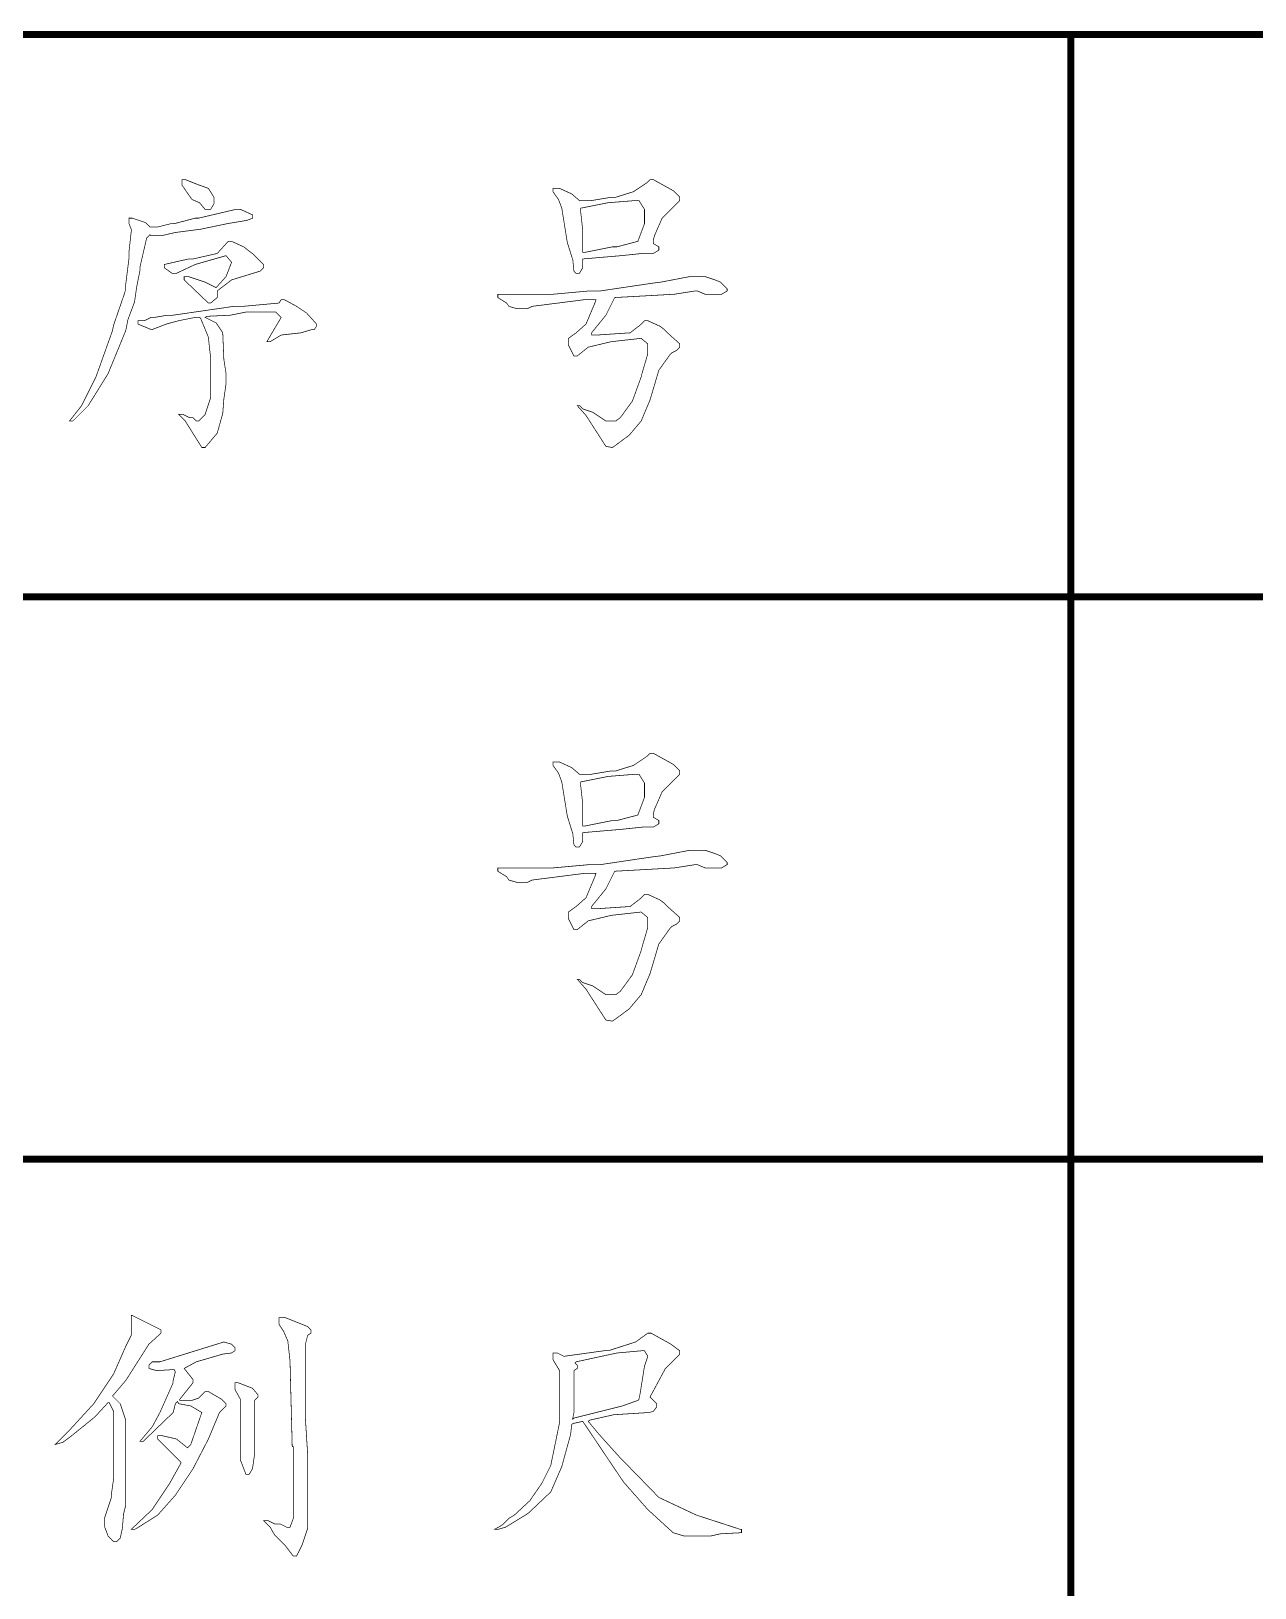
# Model space of a CAD drawing. Extents: x 94 to 452, y -72 to 1042.
# Drawn here: x 401.85 to 419.26, y -49.91 to -27.77 of the extents above; entities that cross this region are included whole.
import ezdxf

# ---------------------------------------------------------------- set-up
doc = ezdxf.new("R2010")
doc.units = 0
doc.header["$MEASUREMENT"] = 0
doc.layers.add('TREE_LAYER', color=7, linetype='Continuous')

msp = doc.modelspace()

# ---------------------------------------------------------------- linework, layer by layer
at = {"layer": 'TREE_LAYER'}
for points, const_width, elevation in [([(392.136024, -27.815251), (416.643859, -27.815251)], 0.1, 24.507835), ([(416.643859, -27.815251), (416.643859, -35.815251)], 0.1, 8), ([(416.643859, -27.815251), (417.136024, -27.815251)], 0.1, 0.492165), ([(417.136024, -27.815251), (446.643859, -27.815251)], 0.1, 29.507835), ([(404.044088, -29.877423), (403.99703, -29.877423), (403.99703, -29.955855), (404.138206, -30.159776), (404.24801, -30.206835), (404.326441, -30.300953), (404.404873, -30.300953), (404.451931, -30.222521), (404.451931, -30.128404), (404.3735, -30.002913), (404.200951, -29.940168), (404.044088, -29.877423), (404.044088, -29.877423)], 0.01, 262), ([(404.044088, -29.877423), (403.99703, -29.877423), (403.99703, -29.955855), (404.138206, -30.159776), (404.24801, -30.206835), (404.326441, -30.300953), (404.404873, -30.300953), (404.451931, -30.222521), (404.451931, -30.128404), (404.3735, -30.002913), (404.200951, -29.940168), (404.044088, -29.877423), (404.044088, -29.877423)], 0.01, 262), ([(404.044088, -29.877423), (403.99703, -29.877423), (403.99703, -29.955855), (404.138206, -30.159776), (404.24801, -30.206835), (404.326441, -30.300953), (404.404873, -30.300953), (404.451931, -30.222521), (404.451931, -30.128404), (404.3735, -30.002913), (404.200951, -29.940168), (404.044088, -29.877423), (404.044088, -29.877423)], 0.01, 262), ([(410.702912, -29.877423), (410.655853, -29.877423), (410.608794, -29.924482), (410.420559, -30.049972), (410.169579, -30.128404), (410.106833, -30.128404), (409.824481, -30.175462), (409.651931, -30.175462), (409.542128, -30.081345), (409.369579, -30.002913), (409.275461, -30.002913), (409.275461, -30.049972), (409.353892, -30.159776), (409.400951, -30.285266), (409.479382, -30.771541), (409.557814, -31.022521), (409.5735, -31.179384), (409.604873, -31.210757), (409.651931, -31.210757), (409.69899, -31.132325), (409.69899, -31.006835), (410.24801, -30.959776), (410.546049, -30.928404), (410.702912, -30.928404), (410.781343, -30.881345), (410.781343, -30.834286), (410.702912, -30.787227), (410.702912, -30.740168), (410.718598, -30.677423), (410.828402, -30.426443), (411.079382, -30.175462), (411.079382, -30.128404), (410.985265, -30.034286), (410.702912, -29.877423), (410.702912, -29.877423)], 0.01, 262), ([(410.702912, -29.877423), (410.655853, -29.877423), (410.608794, -29.924482), (410.420559, -30.049972), (410.169579, -30.128404), (410.106833, -30.128404), (409.824481, -30.175462), (409.651931, -30.175462), (409.542128, -30.081345), (409.369579, -30.002913), (409.275461, -30.002913), (409.275461, -30.049972), (409.353892, -30.159776), (409.400951, -30.285266), (409.479382, -30.771541), (409.557814, -31.022521), (409.5735, -31.179384), (409.604873, -31.210757), (409.651931, -31.210757), (409.69899, -31.132325), (409.69899, -31.006835), (410.24801, -30.959776), (410.546049, -30.928404), (410.702912, -30.928404), (410.781343, -30.881345), (410.781343, -30.834286), (410.702912, -30.787227), (410.702912, -30.740168), (410.718598, -30.677423), (410.828402, -30.426443), (411.079382, -30.175462), (411.079382, -30.128404), (410.985265, -30.034286), (410.702912, -29.877423), (410.702912, -29.877423)], 0.01, 262), ([(410.702912, -29.877423), (410.655853, -29.877423), (410.608794, -29.924482), (410.420559, -30.049972), (410.169579, -30.128404), (410.106833, -30.128404), (409.824481, -30.175462), (409.651931, -30.175462), (409.542128, -30.081345), (409.369579, -30.002913), (409.275461, -30.002913), (409.275461, -30.049972), (409.353892, -30.159776), (409.400951, -30.285266), (409.479382, -30.771541), (409.557814, -31.022521), (409.5735, -31.179384), (409.604873, -31.210757), (409.651931, -31.210757), (409.69899, -31.132325), (409.69899, -31.006835), (410.24801, -30.959776), (410.546049, -30.928404), (410.702912, -30.928404), (410.781343, -30.881345), (410.781343, -30.834286), (410.702912, -30.787227), (410.702912, -30.740168), (410.718598, -30.677423), (410.828402, -30.426443), (411.079382, -30.175462), (411.079382, -30.128404), (410.985265, -30.034286), (410.702912, -29.877423), (410.702912, -29.877423)], 0.01, 262), ([(404.828402, -30.300953), (404.765657, -30.300953), (404.232324, -30.426443), (404.185265, -30.426443), (403.887226, -30.504874), (403.840167, -30.504874), (403.651931, -30.551933), (403.542128, -30.551933), (403.479382, -30.489188), (403.291147, -30.426443), (403.244088, -30.426443), (403.244088, -30.504874), (403.275461, -30.583306), (403.275461, -30.614678), (403.244088, -30.897031), (403.244088, -30.991149), (403.19703, -31.367619), (403.19703, -31.430364), (403.181343, -31.49311), (403.024481, -31.948012), (403.008794, -32.026443), (402.7735, -32.685266), (402.569579, -33.09311), (402.39703, -33.312717), (402.444088, -33.312717), (402.663696, -33.09311), (402.946049, -32.638208), (403.19703, -32.026443), (403.228402, -31.86958), (403.32252, -31.6186), (403.353892, -31.398992), (403.400951, -31.163698), (403.400951, -31.116639), (403.495069, -30.708796), (403.542128, -30.661737), (403.557814, -30.677423), (403.69899, -30.677423), (403.902912, -30.630364), (404.263696, -30.583306), (404.640167, -30.504874), (404.92252, -30.457815), (405.000951, -30.426443), (405.000951, -30.379384), (404.828402, -30.300953), (404.828402, -30.300953)], 0.01, 262), ([(404.828402, -30.300953), (404.765657, -30.300953), (404.232324, -30.426443), (404.185265, -30.426443), (403.887226, -30.504874), (403.840167, -30.504874), (403.651931, -30.551933), (403.542128, -30.551933), (403.479382, -30.489188), (403.291147, -30.426443), (403.244088, -30.426443), (403.244088, -30.504874), (403.275461, -30.583306), (403.275461, -30.614678), (403.244088, -30.897031), (403.244088, -30.991149), (403.19703, -31.367619), (403.19703, -31.430364), (403.181343, -31.49311), (403.024481, -31.948012), (403.008794, -32.026443), (402.7735, -32.685266), (402.569579, -33.09311), (402.39703, -33.312717), (402.444088, -33.312717), (402.663696, -33.09311), (402.946049, -32.638208), (403.19703, -32.026443), (403.228402, -31.86958), (403.32252, -31.6186), (403.353892, -31.398992), (403.400951, -31.163698), (403.400951, -31.116639), (403.495069, -30.708796), (403.542128, -30.661737), (403.557814, -30.677423), (403.69899, -30.677423), (403.902912, -30.630364), (404.263696, -30.583306), (404.640167, -30.504874), (404.92252, -30.457815), (405.000951, -30.426443), (405.000951, -30.379384), (404.828402, -30.300953), (404.828402, -30.300953)], 0.01, 262), ([(404.828402, -30.300953), (404.765657, -30.300953), (404.232324, -30.426443), (404.185265, -30.426443), (403.887226, -30.504874), (403.840167, -30.504874), (403.651931, -30.551933), (403.542128, -30.551933), (403.479382, -30.489188), (403.291147, -30.426443), (403.244088, -30.426443), (403.244088, -30.504874), (403.275461, -30.583306), (403.275461, -30.614678), (403.244088, -30.897031), (403.244088, -30.991149), (403.19703, -31.367619), (403.19703, -31.430364), (403.181343, -31.49311), (403.024481, -31.948012), (403.008794, -32.026443), (402.7735, -32.685266), (402.569579, -33.09311), (402.39703, -33.312717), (402.444088, -33.312717), (402.663696, -33.09311), (402.946049, -32.638208), (403.19703, -32.026443), (403.228402, -31.86958), (403.32252, -31.6186), (403.353892, -31.398992), (403.400951, -31.163698), (403.400951, -31.116639), (403.495069, -30.708796), (403.542128, -30.661737), (403.557814, -30.677423), (403.69899, -30.677423), (403.902912, -30.630364), (404.263696, -30.583306), (404.640167, -30.504874), (404.92252, -30.457815), (405.000951, -30.426443), (405.000951, -30.379384), (404.828402, -30.300953), (404.828402, -30.300953)], 0.01, 262), ([(410.451931, -30.175462), (410.49899, -30.175462), (410.577422, -30.300953), (410.577422, -30.504874), (410.483304, -30.755855), (410.185265, -30.834286), (410.12252, -30.834286), (409.730363, -30.912717), (409.69899, -30.912717), (409.69899, -30.598992), (409.667618, -30.316639), (409.667618, -30.285266), (410.059775, -30.206835), (410.451931, -30.175462), (410.451931, -30.175462)], 0.01, 262), ([(410.451931, -30.175462), (410.49899, -30.175462), (410.577422, -30.300953), (410.577422, -30.504874), (410.483304, -30.755855), (410.185265, -30.834286), (410.12252, -30.834286), (409.730363, -30.912717), (409.69899, -30.912717), (409.69899, -30.598992), (409.667618, -30.316639), (409.667618, -30.285266), (410.059775, -30.206835), (410.451931, -30.175462), (410.451931, -30.175462)], 0.01, 262), ([(410.451931, -30.175462), (410.49899, -30.175462), (410.577422, -30.300953), (410.577422, -30.504874), (410.483304, -30.755855), (410.185265, -30.834286), (410.12252, -30.834286), (409.730363, -30.912717), (409.69899, -30.912717), (409.69899, -30.598992), (409.667618, -30.316639), (409.667618, -30.285266), (410.059775, -30.206835), (410.451931, -30.175462), (410.451931, -30.175462)], 0.01, 262), ([(404.702912, -30.755855), (404.655853, -30.755855), (404.49899, -30.928404), (404.153892, -31.006835), (404.091147, -31.006835), (403.746049, -31.085266), (403.746049, -31.132325), (403.855853, -31.210757), (403.918598, -31.210757), (404.185265, -31.085266), (404.624481, -30.959776), (404.702912, -31.053894), (404.624481, -31.257815), (404.483304, -31.414678), (404.326441, -31.336247), (404.091147, -31.257815), (404.028402, -31.257815), (404.028402, -31.304874), (404.3735, -31.634286), (404.404873, -31.634286), (404.49899, -31.555855), (404.49899, -31.461737), (404.702912, -31.304874), (405.110755, -31.179384), (405.157814, -31.132325), (405.157814, -31.085266), (405.016637, -30.94409), (404.875461, -30.834286), (404.702912, -30.755855), (404.702912, -30.755855)], 0.01, 262), ([(404.702912, -30.755855), (404.655853, -30.755855), (404.49899, -30.928404), (404.153892, -31.006835), (404.091147, -31.006835), (403.746049, -31.085266), (403.746049, -31.132325), (403.855853, -31.210757), (403.918598, -31.210757), (404.185265, -31.085266), (404.624481, -30.959776), (404.702912, -31.053894), (404.624481, -31.257815), (404.483304, -31.414678), (404.326441, -31.336247), (404.091147, -31.257815), (404.028402, -31.257815), (404.028402, -31.304874), (404.3735, -31.634286), (404.404873, -31.634286), (404.49899, -31.555855), (404.49899, -31.461737), (404.702912, -31.304874), (405.110755, -31.179384), (405.157814, -31.132325), (405.157814, -31.085266), (405.016637, -30.94409), (404.875461, -30.834286), (404.702912, -30.755855), (404.702912, -30.755855)], 0.01, 262), ([(404.702912, -30.755855), (404.655853, -30.755855), (404.49899, -30.928404), (404.153892, -31.006835), (404.091147, -31.006835), (403.746049, -31.085266), (403.746049, -31.132325), (403.855853, -31.210757), (403.918598, -31.210757), (404.185265, -31.085266), (404.624481, -30.959776), (404.702912, -31.053894), (404.624481, -31.257815), (404.483304, -31.414678), (404.326441, -31.336247), (404.091147, -31.257815), (404.028402, -31.257815), (404.028402, -31.304874), (404.3735, -31.634286), (404.404873, -31.634286), (404.49899, -31.555855), (404.49899, -31.461737), (404.702912, -31.304874), (405.110755, -31.179384), (405.157814, -31.132325), (405.157814, -31.085266), (405.016637, -30.94409), (404.875461, -30.834286), (404.702912, -30.755855), (404.702912, -30.755855)], 0.01, 262), ([(411.440167, -31.257815), (411.220559, -31.257815), (410.812716, -31.336247), (410.687226, -31.351933), (409.949971, -31.461737), (409.793108, -31.461737), (409.275461, -31.508796), (408.491147, -31.508796), (408.491147, -31.555855), (408.616637, -31.634286), (408.64801, -31.681345), (408.757814, -31.712717), (408.914677, -31.712717), (408.977422, -31.681345), (409.714677, -31.587227), (409.887226, -31.587227), (409.887226, -31.587227), (409.871539, -31.634286), (409.746049, -31.932325), (409.604873, -32.057815), (409.495069, -32.136247), (409.495069, -32.230364), (409.5735, -32.387227), (409.620559, -32.387227), (409.777422, -32.261737), (410.106833, -32.183306), (410.530363, -32.136247), (410.624481, -32.214678), (410.624481, -32.355855), (410.546049, -32.622521), (410.530363, -32.685266), (410.404873, -33.030364), (410.232324, -33.265659), (410.169579, -33.312717), (410.028402, -33.312717), (409.840167, -33.187227), (409.69899, -33.140168), (409.651931, -33.09311), (409.620559, -33.09311), (409.746049, -33.234286), (410.028402, -33.673502), (410.12252, -33.689188), (410.357814, -33.516639), (410.530363, -33.312717), (410.655853, -33.014678), (410.781343, -32.591149), (410.938206, -32.371541), (410.969579, -32.340168), (411.032324, -32.308796), (411.079382, -32.261737), (411.079382, -32.214678), (410.92252, -32.073502), (410.859775, -32.010757), (410.79703, -31.963698), (410.624481, -31.885266), (410.577422, -31.885266), (410.514677, -31.948012), (410.3735, -32.057815), (409.902912, -32.089188), (409.824481, -32.089188), (409.824481, -32.057815), (410.028402, -31.806835), (410.153892, -31.555855), (411.000951, -31.508796), (411.29899, -31.461737), (411.330363, -31.461737), (411.440167, -31.508796), (411.675461, -31.508796), (411.753892, -31.461737), (411.753892, -31.430364), (411.659775, -31.336247), (411.581343, -31.304874), (411.440167, -31.257815), (411.440167, -31.257815)], 0.01, 262), ([(411.440167, -31.257815), (411.220559, -31.257815), (410.812716, -31.336247), (410.687226, -31.351933), (409.949971, -31.461737), (409.793108, -31.461737), (409.275461, -31.508796), (408.491147, -31.508796), (408.491147, -31.555855), (408.616637, -31.634286), (408.64801, -31.681345), (408.757814, -31.712717), (408.914677, -31.712717), (408.977422, -31.681345), (409.714677, -31.587227), (409.887226, -31.587227), (409.887226, -31.587227), (409.871539, -31.634286), (409.746049, -31.932325), (409.604873, -32.057815), (409.495069, -32.136247), (409.495069, -32.230364), (409.5735, -32.387227), (409.620559, -32.387227), (409.777422, -32.261737), (410.106833, -32.183306), (410.530363, -32.136247), (410.624481, -32.214678), (410.624481, -32.355855), (410.546049, -32.622521), (410.530363, -32.685266), (410.404873, -33.030364), (410.232324, -33.265659), (410.169579, -33.312717), (410.028402, -33.312717), (409.840167, -33.187227), (409.69899, -33.140168), (409.651931, -33.09311), (409.620559, -33.09311), (409.746049, -33.234286), (410.028402, -33.673502), (410.12252, -33.689188), (410.357814, -33.516639), (410.530363, -33.312717), (410.655853, -33.014678), (410.781343, -32.591149), (410.938206, -32.371541), (410.969579, -32.340168), (411.032324, -32.308796), (411.079382, -32.261737), (411.079382, -32.214678), (410.92252, -32.073502), (410.859775, -32.010757), (410.79703, -31.963698), (410.624481, -31.885266), (410.577422, -31.885266), (410.514677, -31.948012), (410.3735, -32.057815), (409.902912, -32.089188), (409.824481, -32.089188), (409.824481, -32.057815), (410.028402, -31.806835), (410.153892, -31.555855), (411.000951, -31.508796), (411.29899, -31.461737), (411.330363, -31.461737), (411.440167, -31.508796), (411.675461, -31.508796), (411.753892, -31.461737), (411.753892, -31.430364), (411.659775, -31.336247), (411.581343, -31.304874), (411.440167, -31.257815), (411.440167, -31.257815)], 0.01, 262), ([(411.440167, -31.257815), (411.220559, -31.257815), (410.812716, -31.336247), (410.687226, -31.351933), (409.949971, -31.461737), (409.793108, -31.461737), (409.275461, -31.508796), (408.491147, -31.508796), (408.491147, -31.555855), (408.616637, -31.634286), (408.64801, -31.681345), (408.757814, -31.712717), (408.914677, -31.712717), (408.977422, -31.681345), (409.714677, -31.587227), (409.887226, -31.587227), (409.887226, -31.587227), (409.871539, -31.634286), (409.746049, -31.932325), (409.604873, -32.057815), (409.495069, -32.136247), (409.495069, -32.230364), (409.5735, -32.387227), (409.620559, -32.387227), (409.777422, -32.261737), (410.106833, -32.183306), (410.530363, -32.136247), (410.624481, -32.214678), (410.624481, -32.355855), (410.546049, -32.622521), (410.530363, -32.685266), (410.404873, -33.030364), (410.232324, -33.265659), (410.169579, -33.312717), (410.028402, -33.312717), (409.840167, -33.187227), (409.69899, -33.140168), (409.651931, -33.09311), (409.620559, -33.09311), (409.746049, -33.234286), (410.028402, -33.673502), (410.12252, -33.689188), (410.357814, -33.516639), (410.530363, -33.312717), (410.655853, -33.014678), (410.781343, -32.591149), (410.938206, -32.371541), (410.969579, -32.340168), (411.032324, -32.308796), (411.079382, -32.261737), (411.079382, -32.214678), (410.92252, -32.073502), (410.859775, -32.010757), (410.79703, -31.963698), (410.624481, -31.885266), (410.577422, -31.885266), (410.514677, -31.948012), (410.3735, -32.057815), (409.902912, -32.089188), (409.824481, -32.089188), (409.824481, -32.057815), (410.028402, -31.806835), (410.153892, -31.555855), (411.000951, -31.508796), (411.29899, -31.461737), (411.330363, -31.461737), (411.440167, -31.508796), (411.675461, -31.508796), (411.753892, -31.461737), (411.753892, -31.430364), (411.659775, -31.336247), (411.581343, -31.304874), (411.440167, -31.257815), (411.440167, -31.257815)], 0.01, 262), ([(405.455853, -31.587227), (405.408794, -31.587227), (405.377422, -31.634286), (404.859775, -31.681345), (404.734284, -31.681345), (403.871539, -31.806835), (403.793108, -31.806835), (403.604873, -31.838208), (403.557814, -31.838208), (403.463696, -31.885266), (403.369579, -31.885266), (403.369579, -31.932325), (403.557814, -32.010757), (403.5735, -32.010757), (403.777422, -31.932325), (403.949971, -31.885266), (404.185265, -31.838208), (404.24801, -31.838208), (404.263696, -31.853894), (404.3735, -32.120561), (404.389186, -32.277423), (404.404873, -32.402913), (404.404873, -32.983306), (404.326441, -33.2186), (404.232324, -33.312717), (404.200951, -33.312717), (404.153892, -33.265659), (404.106833, -33.265659), (404.012716, -33.2186), (403.949971, -33.2186), (404.044088, -33.312717), (404.279382, -33.689188), (404.326441, -33.689188), (404.49899, -33.485266), (404.577422, -33.202913), (404.593108, -32.998992), (404.624481, -32.779384), (404.624481, -32.638208), (404.593108, -32.434286), (404.577422, -32.057815), (404.483304, -31.916639), (404.326441, -31.838208), (404.357814, -31.822521), (404.687226, -31.806835), (404.92252, -31.759776), (405.330363, -31.759776), (405.408794, -31.838208), (405.204873, -32.183306), (405.251931, -32.183306), (405.408794, -32.089188), (405.691147, -32.057815), (405.84801, -32.010757), (405.879382, -32.010757), (405.910755, -31.963698), (405.910755, -31.932325), (405.769579, -31.775462), (405.628402, -31.681345), (405.455853, -31.587227), (405.455853, -31.587227)], 0.01, 262), ([(405.455853, -31.587227), (405.408794, -31.587227), (405.377422, -31.634286), (404.859775, -31.681345), (404.734284, -31.681345), (403.871539, -31.806835), (403.793108, -31.806835), (403.604873, -31.838208), (403.557814, -31.838208), (403.463696, -31.885266), (403.369579, -31.885266), (403.369579, -31.932325), (403.557814, -32.010757), (403.5735, -32.010757), (403.777422, -31.932325), (403.949971, -31.885266), (404.185265, -31.838208), (404.24801, -31.838208), (404.263696, -31.853894), (404.3735, -32.120561), (404.389186, -32.277423), (404.404873, -32.402913), (404.404873, -32.983306), (404.326441, -33.2186), (404.232324, -33.312717), (404.200951, -33.312717), (404.153892, -33.265659), (404.106833, -33.265659), (404.012716, -33.2186), (403.949971, -33.2186), (404.044088, -33.312717), (404.279382, -33.689188), (404.326441, -33.689188), (404.49899, -33.485266), (404.577422, -33.202913), (404.593108, -32.998992), (404.624481, -32.779384), (404.624481, -32.638208), (404.593108, -32.434286), (404.577422, -32.057815), (404.483304, -31.916639), (404.326441, -31.838208), (404.357814, -31.822521), (404.687226, -31.806835), (404.92252, -31.759776), (405.330363, -31.759776), (405.408794, -31.838208), (405.204873, -32.183306), (405.251931, -32.183306), (405.408794, -32.089188), (405.691147, -32.057815), (405.84801, -32.010757), (405.879382, -32.010757), (405.910755, -31.963698), (405.910755, -31.932325), (405.769579, -31.775462), (405.628402, -31.681345), (405.455853, -31.587227), (405.455853, -31.587227)], 0.01, 262), ([(405.455853, -31.587227), (405.408794, -31.587227), (405.377422, -31.634286), (404.859775, -31.681345), (404.734284, -31.681345), (403.871539, -31.806835), (403.793108, -31.806835), (403.604873, -31.838208), (403.557814, -31.838208), (403.463696, -31.885266), (403.369579, -31.885266), (403.369579, -31.932325), (403.557814, -32.010757), (403.5735, -32.010757), (403.777422, -31.932325), (403.949971, -31.885266), (404.185265, -31.838208), (404.24801, -31.838208), (404.263696, -31.853894), (404.3735, -32.120561), (404.389186, -32.277423), (404.404873, -32.402913), (404.404873, -32.983306), (404.326441, -33.2186), (404.232324, -33.312717), (404.200951, -33.312717), (404.153892, -33.265659), (404.106833, -33.265659), (404.012716, -33.2186), (403.949971, -33.2186), (404.044088, -33.312717), (404.279382, -33.689188), (404.326441, -33.689188), (404.49899, -33.485266), (404.577422, -33.202913), (404.593108, -32.998992), (404.624481, -32.779384), (404.624481, -32.638208), (404.593108, -32.434286), (404.577422, -32.057815), (404.483304, -31.916639), (404.326441, -31.838208), (404.357814, -31.822521), (404.687226, -31.806835), (404.92252, -31.759776), (405.330363, -31.759776), (405.408794, -31.838208), (405.204873, -32.183306), (405.251931, -32.183306), (405.408794, -32.089188), (405.691147, -32.057815), (405.84801, -32.010757), (405.879382, -32.010757), (405.910755, -31.963698), (405.910755, -31.932325), (405.769579, -31.775462), (405.628402, -31.681345), (405.455853, -31.587227), (405.455853, -31.587227)], 0.01, 262), ([(392.136024, -35.815251), (416.643859, -35.815251)], 0.1, 24.507835), ([(416.643859, -35.815251), (416.643859, -43.815251)], 0.1, 8), ([(416.643859, -35.815251), (417.136024, -35.815251)], 0.1, 0.492165), ([(417.136024, -35.815251), (446.643859, -35.815251)], 0.1, 29.507835), ([(410.702912, -38.039938), (410.655853, -38.039938), (410.608794, -38.086997), (410.420559, -38.212487), (410.169579, -38.290919), (410.106833, -38.290919), (409.824481, -38.337977), (409.651931, -38.337977), (409.542128, -38.24386), (409.369579, -38.165428), (409.275461, -38.165428), (409.275461, -38.212487), (409.353892, -38.322291), (409.400951, -38.447781), (409.479382, -38.934056), (409.557814, -39.185036), (409.5735, -39.341899), (409.604873, -39.373271), (409.651931, -39.373271), (409.69899, -39.29484), (409.69899, -39.16935), (410.24801, -39.122291), (410.546049, -39.090919), (410.702912, -39.090919), (410.781343, -39.04386), (410.781343, -38.996801), (410.702912, -38.949742), (410.702912, -38.902683), (410.718598, -38.839938), (410.828402, -38.588958), (411.079382, -38.337977), (411.079382, -38.290919), (410.985265, -38.196801), (410.702912, -38.039938), (410.702912, -38.039938)], 0.01, 263), ([(410.702912, -38.039938), (410.655853, -38.039938), (410.608794, -38.086997), (410.420559, -38.212487), (410.169579, -38.290919), (410.106833, -38.290919), (409.824481, -38.337977), (409.651931, -38.337977), (409.542128, -38.24386), (409.369579, -38.165428), (409.275461, -38.165428), (409.275461, -38.212487), (409.353892, -38.322291), (409.400951, -38.447781), (409.479382, -38.934056), (409.557814, -39.185036), (409.5735, -39.341899), (409.604873, -39.373271), (409.651931, -39.373271), (409.69899, -39.29484), (409.69899, -39.16935), (410.24801, -39.122291), (410.546049, -39.090919), (410.702912, -39.090919), (410.781343, -39.04386), (410.781343, -38.996801), (410.702912, -38.949742), (410.702912, -38.902683), (410.718598, -38.839938), (410.828402, -38.588958), (411.079382, -38.337977), (411.079382, -38.290919), (410.985265, -38.196801), (410.702912, -38.039938), (410.702912, -38.039938)], 0.01, 263), ([(410.702912, -38.039938), (410.655853, -38.039938), (410.608794, -38.086997), (410.420559, -38.212487), (410.169579, -38.290919), (410.106833, -38.290919), (409.824481, -38.337977), (409.651931, -38.337977), (409.542128, -38.24386), (409.369579, -38.165428), (409.275461, -38.165428), (409.275461, -38.212487), (409.353892, -38.322291), (409.400951, -38.447781), (409.479382, -38.934056), (409.557814, -39.185036), (409.5735, -39.341899), (409.604873, -39.373271), (409.651931, -39.373271), (409.69899, -39.29484), (409.69899, -39.16935), (410.24801, -39.122291), (410.546049, -39.090919), (410.702912, -39.090919), (410.781343, -39.04386), (410.781343, -38.996801), (410.702912, -38.949742), (410.702912, -38.902683), (410.718598, -38.839938), (410.828402, -38.588958), (411.079382, -38.337977), (411.079382, -38.290919), (410.985265, -38.196801), (410.702912, -38.039938), (410.702912, -38.039938)], 0.01, 263), ([(410.451931, -38.337977), (410.49899, -38.337977), (410.577422, -38.463468), (410.577422, -38.667389), (410.483304, -38.918369), (410.185265, -38.996801), (410.12252, -38.996801), (409.730363, -39.075232), (409.69899, -39.075232), (409.69899, -38.761507), (409.667618, -38.479154), (409.667618, -38.447781), (410.059775, -38.36935), (410.451931, -38.337977), (410.451931, -38.337977)], 0.01, 263), ([(410.451931, -38.337977), (410.49899, -38.337977), (410.577422, -38.463468), (410.577422, -38.667389), (410.483304, -38.918369), (410.185265, -38.996801), (410.12252, -38.996801), (409.730363, -39.075232), (409.69899, -39.075232), (409.69899, -38.761507), (409.667618, -38.479154), (409.667618, -38.447781), (410.059775, -38.36935), (410.451931, -38.337977), (410.451931, -38.337977)], 0.01, 263), ([(410.451931, -38.337977), (410.49899, -38.337977), (410.577422, -38.463468), (410.577422, -38.667389), (410.483304, -38.918369), (410.185265, -38.996801), (410.12252, -38.996801), (409.730363, -39.075232), (409.69899, -39.075232), (409.69899, -38.761507), (409.667618, -38.479154), (409.667618, -38.447781), (410.059775, -38.36935), (410.451931, -38.337977), (410.451931, -38.337977)], 0.01, 263), ([(411.440167, -39.42033), (411.220559, -39.42033), (410.812716, -39.498762), (410.687226, -39.514448), (409.949971, -39.624252), (409.793108, -39.624252), (409.275461, -39.671311), (408.491147, -39.671311), (408.491147, -39.718369), (408.616637, -39.796801), (408.64801, -39.84386), (408.757814, -39.875232), (408.914677, -39.875232), (408.977422, -39.84386), (409.714677, -39.749742), (409.887226, -39.749742), (409.887226, -39.749742), (409.871539, -39.796801), (409.746049, -40.09484), (409.604873, -40.22033), (409.495069, -40.298762), (409.495069, -40.392879), (409.5735, -40.549742), (409.620559, -40.549742), (409.777422, -40.424252), (410.106833, -40.34582), (410.530363, -40.298762), (410.624481, -40.377193), (410.624481, -40.518369), (410.546049, -40.785036), (410.530363, -40.847781), (410.404873, -41.192879), (410.232324, -41.428173), (410.169579, -41.475232), (410.028402, -41.475232), (409.840167, -41.349742), (409.69899, -41.302683), (409.651931, -41.255624), (409.620559, -41.255624), (409.746049, -41.396801), (410.028402, -41.836017), (410.12252, -41.851703), (410.357814, -41.679154), (410.530363, -41.475232), (410.655853, -41.177193), (410.781343, -40.753664), (410.938206, -40.534056), (410.969579, -40.502683), (411.032324, -40.471311), (411.079382, -40.424252), (411.079382, -40.377193), (410.92252, -40.236017), (410.859775, -40.173271), (410.79703, -40.126213), (410.624481, -40.047781), (410.577422, -40.047781), (410.514677, -40.110526), (410.3735, -40.22033), (409.902912, -40.251703), (409.824481, -40.251703), (409.824481, -40.22033), (410.028402, -39.96935), (410.153892, -39.718369), (411.000951, -39.671311), (411.29899, -39.624252), (411.330363, -39.624252), (411.440167, -39.671311), (411.675461, -39.671311), (411.753892, -39.624252), (411.753892, -39.592879), (411.659775, -39.498762), (411.581343, -39.467389), (411.440167, -39.42033), (411.440167, -39.42033)], 0.01, 263), ([(411.440167, -39.42033), (411.220559, -39.42033), (410.812716, -39.498762), (410.687226, -39.514448), (409.949971, -39.624252), (409.793108, -39.624252), (409.275461, -39.671311), (408.491147, -39.671311), (408.491147, -39.718369), (408.616637, -39.796801), (408.64801, -39.84386), (408.757814, -39.875232), (408.914677, -39.875232), (408.977422, -39.84386), (409.714677, -39.749742), (409.887226, -39.749742), (409.887226, -39.749742), (409.871539, -39.796801), (409.746049, -40.09484), (409.604873, -40.22033), (409.495069, -40.298762), (409.495069, -40.392879), (409.5735, -40.549742), (409.620559, -40.549742), (409.777422, -40.424252), (410.106833, -40.34582), (410.530363, -40.298762), (410.624481, -40.377193), (410.624481, -40.518369), (410.546049, -40.785036), (410.530363, -40.847781), (410.404873, -41.192879), (410.232324, -41.428173), (410.169579, -41.475232), (410.028402, -41.475232), (409.840167, -41.349742), (409.69899, -41.302683), (409.651931, -41.255624), (409.620559, -41.255624), (409.746049, -41.396801), (410.028402, -41.836017), (410.12252, -41.851703), (410.357814, -41.679154), (410.530363, -41.475232), (410.655853, -41.177193), (410.781343, -40.753664), (410.938206, -40.534056), (410.969579, -40.502683), (411.032324, -40.471311), (411.079382, -40.424252), (411.079382, -40.377193), (410.92252, -40.236017), (410.859775, -40.173271), (410.79703, -40.126213), (410.624481, -40.047781), (410.577422, -40.047781), (410.514677, -40.110526), (410.3735, -40.22033), (409.902912, -40.251703), (409.824481, -40.251703), (409.824481, -40.22033), (410.028402, -39.96935), (410.153892, -39.718369), (411.000951, -39.671311), (411.29899, -39.624252), (411.330363, -39.624252), (411.440167, -39.671311), (411.675461, -39.671311), (411.753892, -39.624252), (411.753892, -39.592879), (411.659775, -39.498762), (411.581343, -39.467389), (411.440167, -39.42033), (411.440167, -39.42033)], 0.01, 263), ([(411.440167, -39.42033), (411.220559, -39.42033), (410.812716, -39.498762), (410.687226, -39.514448), (409.949971, -39.624252), (409.793108, -39.624252), (409.275461, -39.671311), (408.491147, -39.671311), (408.491147, -39.718369), (408.616637, -39.796801), (408.64801, -39.84386), (408.757814, -39.875232), (408.914677, -39.875232), (408.977422, -39.84386), (409.714677, -39.749742), (409.887226, -39.749742), (409.887226, -39.749742), (409.871539, -39.796801), (409.746049, -40.09484), (409.604873, -40.22033), (409.495069, -40.298762), (409.495069, -40.392879), (409.5735, -40.549742), (409.620559, -40.549742), (409.777422, -40.424252), (410.106833, -40.34582), (410.530363, -40.298762), (410.624481, -40.377193), (410.624481, -40.518369), (410.546049, -40.785036), (410.530363, -40.847781), (410.404873, -41.192879), (410.232324, -41.428173), (410.169579, -41.475232), (410.028402, -41.475232), (409.840167, -41.349742), (409.69899, -41.302683), (409.651931, -41.255624), (409.620559, -41.255624), (409.746049, -41.396801), (410.028402, -41.836017), (410.12252, -41.851703), (410.357814, -41.679154), (410.530363, -41.475232), (410.655853, -41.177193), (410.781343, -40.753664), (410.938206, -40.534056), (410.969579, -40.502683), (411.032324, -40.471311), (411.079382, -40.424252), (411.079382, -40.377193), (410.92252, -40.236017), (410.859775, -40.173271), (410.79703, -40.126213), (410.624481, -40.047781), (410.577422, -40.047781), (410.514677, -40.110526), (410.3735, -40.22033), (409.902912, -40.251703), (409.824481, -40.251703), (409.824481, -40.22033), (410.028402, -39.96935), (410.153892, -39.718369), (411.000951, -39.671311), (411.29899, -39.624252), (411.330363, -39.624252), (411.440167, -39.671311), (411.675461, -39.671311), (411.753892, -39.624252), (411.753892, -39.592879), (411.659775, -39.498762), (411.581343, -39.467389), (411.440167, -39.42033), (411.440167, -39.42033)], 0.01, 263), ([(392.136024, -43.815251), (416.643859, -43.815251)], 0.1, 24.507835), ([(416.643859, -43.815251), (416.643859, -51.815251)], 0.1, 8), ([(416.643859, -43.815251), (417.136024, -43.815251)], 0.1, 0.492165), ([(417.136024, -43.815251), (446.643859, -43.815251)], 0.1, 29.507835), ([(403.291147, -46.039656), (403.275461, -46.039656), (403.275461, -46.322009), (403.19703, -46.478872), (403.024481, -46.871029), (402.742128, -47.294558), (402.39703, -47.671029), (402.193108, -47.87495), (402.302912, -47.843578), (402.428402, -47.74946), (402.757814, -47.482794), (402.946049, -47.278872), (402.961735, -47.278872), (403.024481, -47.404362), (403.024481, -48.361225), (402.993108, -48.580833), (402.993108, -48.627892), (402.89899, -48.910245), (402.89899, -49.051421), (402.946049, -49.176911), (403.024481, -49.255343), (403.071539, -49.255343), (403.118598, -49.208284), (403.149971, -49.067107), (403.165657, -48.863186), (403.19703, -48.737696), (403.19703, -47.529852), (403.118598, -47.294558), (403.008794, -47.184754), (403.19703, -46.965147), (403.526441, -46.4475), (403.69899, -46.290637), (403.69899, -46.243578), (403.291147, -46.039656), (403.291147, -46.039656)], 0.01, 264), ([(403.291147, -46.039656), (403.275461, -46.039656), (403.275461, -46.322009), (403.19703, -46.478872), (403.024481, -46.871029), (402.742128, -47.294558), (402.39703, -47.671029), (402.193108, -47.87495), (402.302912, -47.843578), (402.428402, -47.74946), (402.757814, -47.482794), (402.946049, -47.278872), (402.961735, -47.278872), (403.024481, -47.404362), (403.024481, -48.361225), (402.993108, -48.580833), (402.993108, -48.627892), (402.89899, -48.910245), (402.89899, -49.051421), (402.946049, -49.176911), (403.024481, -49.255343), (403.071539, -49.255343), (403.118598, -49.208284), (403.149971, -49.067107), (403.165657, -48.863186), (403.19703, -48.737696), (403.19703, -47.529852), (403.118598, -47.294558), (403.008794, -47.184754), (403.19703, -46.965147), (403.526441, -46.4475), (403.69899, -46.290637), (403.69899, -46.243578), (403.291147, -46.039656), (403.291147, -46.039656)], 0.01, 264), ([(403.291147, -46.039656), (403.275461, -46.039656), (403.275461, -46.322009), (403.19703, -46.478872), (403.024481, -46.871029), (402.742128, -47.294558), (402.39703, -47.671029), (402.193108, -47.87495), (402.302912, -47.843578), (402.428402, -47.74946), (402.757814, -47.482794), (402.946049, -47.278872), (402.961735, -47.278872), (403.024481, -47.404362), (403.024481, -48.361225), (402.993108, -48.580833), (402.993108, -48.627892), (402.89899, -48.910245), (402.89899, -49.051421), (402.946049, -49.176911), (403.024481, -49.255343), (403.071539, -49.255343), (403.118598, -49.208284), (403.149971, -49.067107), (403.165657, -48.863186), (403.19703, -48.737696), (403.19703, -47.529852), (403.118598, -47.294558), (403.008794, -47.184754), (403.19703, -46.965147), (403.526441, -46.4475), (403.69899, -46.290637), (403.69899, -46.243578), (403.291147, -46.039656), (403.291147, -46.039656)], 0.01, 264), ([(405.471539, -46.071029), (405.377422, -46.071029), (405.377422, -46.165147), (405.440167, -46.259264), (405.502912, -46.400441), (405.534284, -46.682794), (405.565657, -47.906323), (405.581343, -47.906323), (405.581343, -48.925931), (405.534284, -49.051421), (405.487226, -49.051421), (405.393108, -49.004362), (405.314677, -49.004362), (405.220559, -48.957303), (405.157814, -48.957303), (405.251931, -49.051421), (405.314677, -49.161225), (405.471539, -49.318088), (405.565657, -49.443578), (405.581343, -49.459264), (405.628402, -49.459264), (405.706833, -49.302401), (405.785265, -49.067107), (405.785265, -48.016127), (405.753892, -47.514166), (405.753892, -46.4475), (405.785265, -46.322009), (405.832324, -46.290637), (405.832324, -46.243578), (405.785265, -46.196519), (405.706833, -46.165147), (405.471539, -46.071029), (405.471539, -46.071029)], 0.01, 264), ([(405.471539, -46.071029), (405.377422, -46.071029), (405.377422, -46.165147), (405.440167, -46.259264), (405.502912, -46.400441), (405.534284, -46.682794), (405.565657, -47.906323), (405.581343, -47.906323), (405.581343, -48.925931), (405.534284, -49.051421), (405.487226, -49.051421), (405.393108, -49.004362), (405.314677, -49.004362), (405.220559, -48.957303), (405.157814, -48.957303), (405.251931, -49.051421), (405.314677, -49.161225), (405.471539, -49.318088), (405.565657, -49.443578), (405.581343, -49.459264), (405.628402, -49.459264), (405.706833, -49.302401), (405.785265, -49.067107), (405.785265, -48.016127), (405.753892, -47.514166), (405.753892, -46.4475), (405.785265, -46.322009), (405.832324, -46.290637), (405.832324, -46.243578), (405.785265, -46.196519), (405.706833, -46.165147), (405.471539, -46.071029), (405.471539, -46.071029)], 0.01, 264), ([(405.471539, -46.071029), (405.377422, -46.071029), (405.377422, -46.165147), (405.440167, -46.259264), (405.502912, -46.400441), (405.534284, -46.682794), (405.565657, -47.906323), (405.581343, -47.906323), (405.581343, -48.925931), (405.534284, -49.051421), (405.487226, -49.051421), (405.393108, -49.004362), (405.314677, -49.004362), (405.220559, -48.957303), (405.157814, -48.957303), (405.251931, -49.051421), (405.314677, -49.161225), (405.471539, -49.318088), (405.565657, -49.443578), (405.581343, -49.459264), (405.628402, -49.459264), (405.706833, -49.302401), (405.785265, -49.067107), (405.785265, -48.016127), (405.753892, -47.514166), (405.753892, -46.4475), (405.785265, -46.322009), (405.832324, -46.290637), (405.832324, -46.243578), (405.785265, -46.196519), (405.706833, -46.165147), (405.471539, -46.071029), (405.471539, -46.071029)], 0.01, 264), ([(410.671539, -46.290637), (410.624481, -46.290637), (410.451931, -46.416127), (410.059775, -46.541617), (409.99703, -46.541617), (409.432324, -46.620049), (409.338206, -46.57299), (409.275461, -46.57299), (409.275461, -46.667107), (409.369579, -46.82397), (409.369579, -47.561225), (409.244088, -48.17299), (409.118598, -48.42397), (408.946049, -48.67495), (408.726441, -48.878872), (408.64801, -48.925931), (408.553892, -49.020049), (408.444088, -49.082794), (408.491147, -49.082794), (408.600951, -49.051421), (408.883304, -48.878872), (408.930363, -48.8475), (409.244088, -48.54946), (409.400951, -48.188676), (409.44801, -48.016127), (409.526441, -47.733774), (409.542128, -47.592598), (409.557814, -47.576911), (409.69899, -47.545539), (410.279382, -48.408284), (410.624481, -48.800441), (410.985265, -49.129852), (411.142128, -49.176911), (411.518598, -49.176911), (411.659775, -49.145539), (411.957814, -49.129852), (411.957814, -49.082794), (411.942128, -49.082794), (411.314677, -48.878872), (410.781343, -48.627892), (410.216637, -48.0475), (409.934284, -47.733774), (409.777422, -47.545539), (409.793108, -47.529852), (410.138206, -47.451421), (410.640167, -47.420049), (410.702912, -47.404362), (410.749971, -47.341617), (410.749971, -47.294558), (410.655853, -47.200441), (410.875461, -46.792598), (411.079382, -46.588676), (411.079382, -46.541617), (410.953892, -46.4475), (410.671539, -46.290637), (410.671539, -46.290637)], 0.01, 264), ([(410.671539, -46.290637), (410.624481, -46.290637), (410.451931, -46.416127), (410.059775, -46.541617), (409.99703, -46.541617), (409.432324, -46.620049), (409.338206, -46.57299), (409.275461, -46.57299), (409.275461, -46.667107), (409.369579, -46.82397), (409.369579, -47.561225), (409.244088, -48.17299), (409.118598, -48.42397), (408.946049, -48.67495), (408.726441, -48.878872), (408.64801, -48.925931), (408.553892, -49.020049), (408.444088, -49.082794), (408.491147, -49.082794), (408.600951, -49.051421), (408.883304, -48.878872), (408.930363, -48.8475), (409.244088, -48.54946), (409.400951, -48.188676), (409.44801, -48.016127), (409.526441, -47.733774), (409.542128, -47.592598), (409.557814, -47.576911), (409.69899, -47.545539), (410.279382, -48.408284), (410.624481, -48.800441), (410.985265, -49.129852), (411.142128, -49.176911), (411.518598, -49.176911), (411.659775, -49.145539), (411.957814, -49.129852), (411.957814, -49.082794), (411.942128, -49.082794), (411.314677, -48.878872), (410.781343, -48.627892), (410.216637, -48.0475), (409.934284, -47.733774), (409.777422, -47.545539), (409.793108, -47.529852), (410.138206, -47.451421), (410.640167, -47.420049), (410.702912, -47.404362), (410.749971, -47.341617), (410.749971, -47.294558), (410.655853, -47.200441), (410.875461, -46.792598), (411.079382, -46.588676), (411.079382, -46.541617), (410.953892, -46.4475), (410.671539, -46.290637), (410.671539, -46.290637)], 0.01, 264), ([(410.671539, -46.290637), (410.624481, -46.290637), (410.451931, -46.416127), (410.059775, -46.541617), (409.99703, -46.541617), (409.432324, -46.620049), (409.338206, -46.57299), (409.275461, -46.57299), (409.275461, -46.667107), (409.369579, -46.82397), (409.369579, -47.561225), (409.244088, -48.17299), (409.118598, -48.42397), (408.946049, -48.67495), (408.726441, -48.878872), (408.64801, -48.925931), (408.553892, -49.020049), (408.444088, -49.082794), (408.491147, -49.082794), (408.600951, -49.051421), (408.883304, -48.878872), (408.930363, -48.8475), (409.244088, -48.54946), (409.400951, -48.188676), (409.44801, -48.016127), (409.526441, -47.733774), (409.542128, -47.592598), (409.557814, -47.576911), (409.69899, -47.545539), (410.279382, -48.408284), (410.624481, -48.800441), (410.985265, -49.129852), (411.142128, -49.176911), (411.518598, -49.176911), (411.659775, -49.145539), (411.957814, -49.129852), (411.957814, -49.082794), (411.942128, -49.082794), (411.314677, -48.878872), (410.781343, -48.627892), (410.216637, -48.0475), (409.934284, -47.733774), (409.777422, -47.545539), (409.793108, -47.529852), (410.138206, -47.451421), (410.640167, -47.420049), (410.702912, -47.404362), (410.749971, -47.341617), (410.749971, -47.294558), (410.655853, -47.200441), (410.875461, -46.792598), (411.079382, -46.588676), (411.079382, -46.541617), (410.953892, -46.4475), (410.671539, -46.290637), (410.671539, -46.290637)], 0.01, 264), ([(404.593108, -46.416127), (403.683304, -46.69848), (403.5735, -46.69848), (403.526441, -46.745539), (403.526441, -46.792598), (403.636245, -46.82397), (403.887226, -46.808284), (403.902912, -46.839656), (403.871539, -46.965147), (403.871539, -46.996519), (403.683304, -47.420049), (403.5735, -47.62397), (403.400951, -47.827892), (403.44801, -47.827892), (403.871539, -47.420049), (403.902912, -47.294558), (403.934284, -47.263186), (403.949971, -47.294558), (404.12252, -47.325931), (404.279382, -47.420049), (404.12252, -47.87495), (404.075461, -47.922009), (403.918598, -47.796519), (403.714677, -47.74946), (403.651931, -47.74946), (403.651931, -47.796519), (403.981343, -48.125931), (403.981343, -48.141617), (403.824481, -48.42397), (403.5735, -48.800441), (403.275461, -49.082794), (403.32252, -49.082794), (403.353892, -49.067107), (403.651931, -48.878872), (403.902912, -48.596519), (404.153892, -48.220049), (404.3735, -47.796519), (404.530363, -47.420049), (404.624481, -47.325931), (404.624481, -47.294558), (404.561735, -47.231813), (404.3735, -47.122009), (404.326441, -47.122009), (404.232324, -47.216127), (404.138206, -47.2475), (403.965657, -47.2475), (403.965657, -47.231813), (404.153892, -46.996519), (404.153892, -46.94946), (404.028402, -46.792598), (404.200951, -46.69848), (404.577422, -46.588676), (404.702912, -46.57299), (404.749971, -46.541617), (404.749971, -46.494558), (404.702912, -46.4475), (404.593108, -46.416127), (404.593108, -46.416127)], 0.01, 264), ([(404.593108, -46.416127), (403.683304, -46.69848), (403.5735, -46.69848), (403.526441, -46.745539), (403.526441, -46.792598), (403.636245, -46.82397), (403.887226, -46.808284), (403.902912, -46.839656), (403.871539, -46.965147), (403.871539, -46.996519), (403.683304, -47.420049), (403.5735, -47.62397), (403.400951, -47.827892), (403.44801, -47.827892), (403.871539, -47.420049), (403.902912, -47.294558), (403.934284, -47.263186), (403.949971, -47.294558), (404.12252, -47.325931), (404.279382, -47.420049), (404.12252, -47.87495), (404.075461, -47.922009), (403.918598, -47.796519), (403.714677, -47.74946), (403.651931, -47.74946), (403.651931, -47.796519), (403.981343, -48.125931), (403.981343, -48.141617), (403.824481, -48.42397), (403.5735, -48.800441), (403.275461, -49.082794), (403.32252, -49.082794), (403.353892, -49.067107), (403.651931, -48.878872), (403.902912, -48.596519), (404.153892, -48.220049), (404.3735, -47.796519), (404.530363, -47.420049), (404.624481, -47.325931), (404.624481, -47.294558), (404.561735, -47.231813), (404.3735, -47.122009), (404.326441, -47.122009), (404.232324, -47.216127), (404.138206, -47.2475), (403.965657, -47.2475), (403.965657, -47.231813), (404.153892, -46.996519), (404.153892, -46.94946), (404.028402, -46.792598), (404.200951, -46.69848), (404.577422, -46.588676), (404.702912, -46.57299), (404.749971, -46.541617), (404.749971, -46.494558), (404.702912, -46.4475), (404.593108, -46.416127), (404.593108, -46.416127)], 0.01, 264), ([(404.593108, -46.416127), (403.683304, -46.69848), (403.5735, -46.69848), (403.526441, -46.745539), (403.526441, -46.792598), (403.636245, -46.82397), (403.887226, -46.808284), (403.902912, -46.839656), (403.871539, -46.965147), (403.871539, -46.996519), (403.683304, -47.420049), (403.5735, -47.62397), (403.400951, -47.827892), (403.44801, -47.827892), (403.871539, -47.420049), (403.902912, -47.294558), (403.934284, -47.263186), (403.949971, -47.294558), (404.12252, -47.325931), (404.279382, -47.420049), (404.12252, -47.87495), (404.075461, -47.922009), (403.918598, -47.796519), (403.714677, -47.74946), (403.651931, -47.74946), (403.651931, -47.796519), (403.981343, -48.125931), (403.981343, -48.141617), (403.824481, -48.42397), (403.5735, -48.800441), (403.275461, -49.082794), (403.32252, -49.082794), (403.353892, -49.067107), (403.651931, -48.878872), (403.902912, -48.596519), (404.153892, -48.220049), (404.3735, -47.796519), (404.530363, -47.420049), (404.624481, -47.325931), (404.624481, -47.294558), (404.561735, -47.231813), (404.3735, -47.122009), (404.326441, -47.122009), (404.232324, -47.216127), (404.138206, -47.2475), (403.965657, -47.2475), (403.965657, -47.231813), (404.153892, -46.996519), (404.153892, -46.94946), (404.028402, -46.792598), (404.200951, -46.69848), (404.577422, -46.588676), (404.702912, -46.57299), (404.749971, -46.541617), (404.749971, -46.494558), (404.702912, -46.4475), (404.593108, -46.416127), (404.593108, -46.416127)], 0.01, 264), ([(410.530363, -46.541617), (410.577422, -46.541617), (410.624481, -46.620049), (410.577422, -46.761225), (410.514677, -47.153382), (410.49899, -47.231813), (410.483304, -47.2475), (410.263696, -47.325931), (409.5735, -47.49848), (409.557814, -47.514166), (409.557814, -47.49848), (409.5735, -47.420049), (409.5735, -46.82397), (409.620559, -46.792598), (409.620559, -46.745539), (409.589186, -46.714166), (409.604873, -46.69848), (410.185265, -46.57299), (410.530363, -46.541617), (410.530363, -46.541617)], 0.01, 264), ([(410.530363, -46.541617), (410.577422, -46.541617), (410.624481, -46.620049), (410.577422, -46.761225), (410.514677, -47.153382), (410.49899, -47.231813), (410.483304, -47.2475), (410.263696, -47.325931), (409.5735, -47.49848), (409.557814, -47.514166), (409.557814, -47.49848), (409.5735, -47.420049), (409.5735, -46.82397), (409.620559, -46.792598), (409.620559, -46.745539), (409.589186, -46.714166), (409.604873, -46.69848), (410.185265, -46.57299), (410.530363, -46.541617), (410.530363, -46.541617)], 0.01, 264), ([(410.530363, -46.541617), (410.577422, -46.541617), (410.624481, -46.620049), (410.577422, -46.761225), (410.514677, -47.153382), (410.49899, -47.231813), (410.483304, -47.2475), (410.263696, -47.325931), (409.5735, -47.49848), (409.557814, -47.514166), (409.557814, -47.49848), (409.5735, -47.420049), (409.5735, -46.82397), (409.620559, -46.792598), (409.620559, -46.745539), (409.589186, -46.714166), (409.604873, -46.69848), (410.185265, -46.57299), (410.530363, -46.541617), (410.530363, -46.541617)], 0.01, 264), ([(404.79703, -46.996519), (404.749971, -46.996519), (404.749971, -47.090637), (404.828402, -47.231813), (404.828402, -48.094558), (404.906833, -48.29848), (404.953892, -48.29848), (405.000951, -48.220049), (405.032324, -48.000441), (405.032324, -47.2475), (405.079382, -47.200441), (405.079382, -47.169068), (405.000951, -47.07495), (404.79703, -46.996519), (404.79703, -46.996519)], 0.01, 264), ([(404.79703, -46.996519), (404.749971, -46.996519), (404.749971, -47.090637), (404.828402, -47.231813), (404.828402, -48.094558), (404.906833, -48.29848), (404.953892, -48.29848), (405.000951, -48.220049), (405.032324, -48.000441), (405.032324, -47.2475), (405.079382, -47.200441), (405.079382, -47.169068), (405.000951, -47.07495), (404.79703, -46.996519), (404.79703, -46.996519)], 0.01, 264), ([(404.79703, -46.996519), (404.749971, -46.996519), (404.749971, -47.090637), (404.828402, -47.231813), (404.828402, -48.094558), (404.906833, -48.29848), (404.953892, -48.29848), (405.000951, -48.220049), (405.032324, -48.000441), (405.032324, -47.2475), (405.079382, -47.200441), (405.079382, -47.169068), (405.000951, -47.07495), (404.79703, -46.996519), (404.79703, -46.996519)], 0.01, 264)]:
    msp.add_lwpolyline(points, dxfattribs=dict(at, const_width=const_width, elevation=elevation))

doc.saveas('drawing.dxf')
